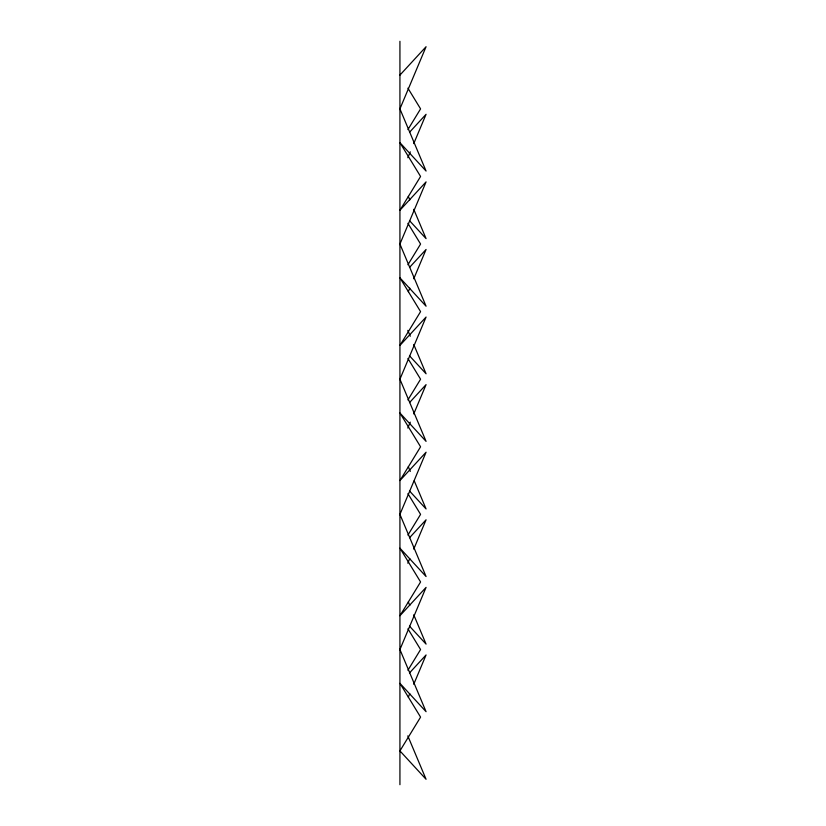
<?xml version="1.0" encoding="UTF-8"?>
<svg xmlns="http://www.w3.org/2000/svg" width="826" height="826" viewBox="0 0 826 826"><rect width="100%" height="100%" fill="white"/><g stroke="black" fill="none" stroke-linecap="round" stroke-linejoin="round"><path stroke-width="1.24" d="M407.817 157.694L410.285 151.839M413.743 143.621L426.071 114.308L409.51 132.274M408.312 291.692L409.789 288.171M413.743 278.785L426.071 249.473L409.51 267.438M407.817 428.023L410.285 422.158M413.743 413.95L426.071 384.637L409.51 402.603M407.817 563.187L409.789 558.5M413.743 549.114L426.071 519.791L409.51 537.767M408.312 697.185L409.789 693.664M413.743 684.279L426.071 654.956L409.51 672.922M407.92 129.589L420.579 108.877L407.92 88.175M407.92 264.754L420.579 244.042L407.92 223.33M407.92 399.918L420.579 379.206L407.92 358.494M407.92 535.083L420.579 514.371L407.92 493.659M407.92 670.247L420.579 649.535L407.92 628.823M399.929 75.094L426.071 46.721L399.929 108.877L426.071 171.044L399.929 142.671L420.579 176.465L399.929 210.258L426.071 181.885L399.929 244.042L426.071 306.209L399.929 277.835L420.579 311.629L399.929 345.423L426.071 317.05L399.929 379.206L426.071 441.363L399.929 413L420.579 446.794L399.929 480.577L426.071 452.214L399.929 514.371L426.071 576.527L399.929 548.165L420.579 581.958L399.929 615.742L426.071 587.379L399.929 649.535L426.071 711.692L399.929 683.329L420.579 717.123L399.929 750.906L426.071 779.279L407.817 735.883M409.51 220.656L426.071 238.621L413.743 209.298M409.51 355.82L426.071 373.786L413.743 344.463M409.51 490.985L426.071 508.95L414.229 480.804M409.51 626.149L426.071 644.115L413.743 614.792M408.312 196.402L409.789 199.923M407.817 330.39L410.285 336.254M408.312 466.731L410.285 471.419M408.312 601.896L409.789 605.406M399.929 41.3L399.929 784.7"/></g></svg>
